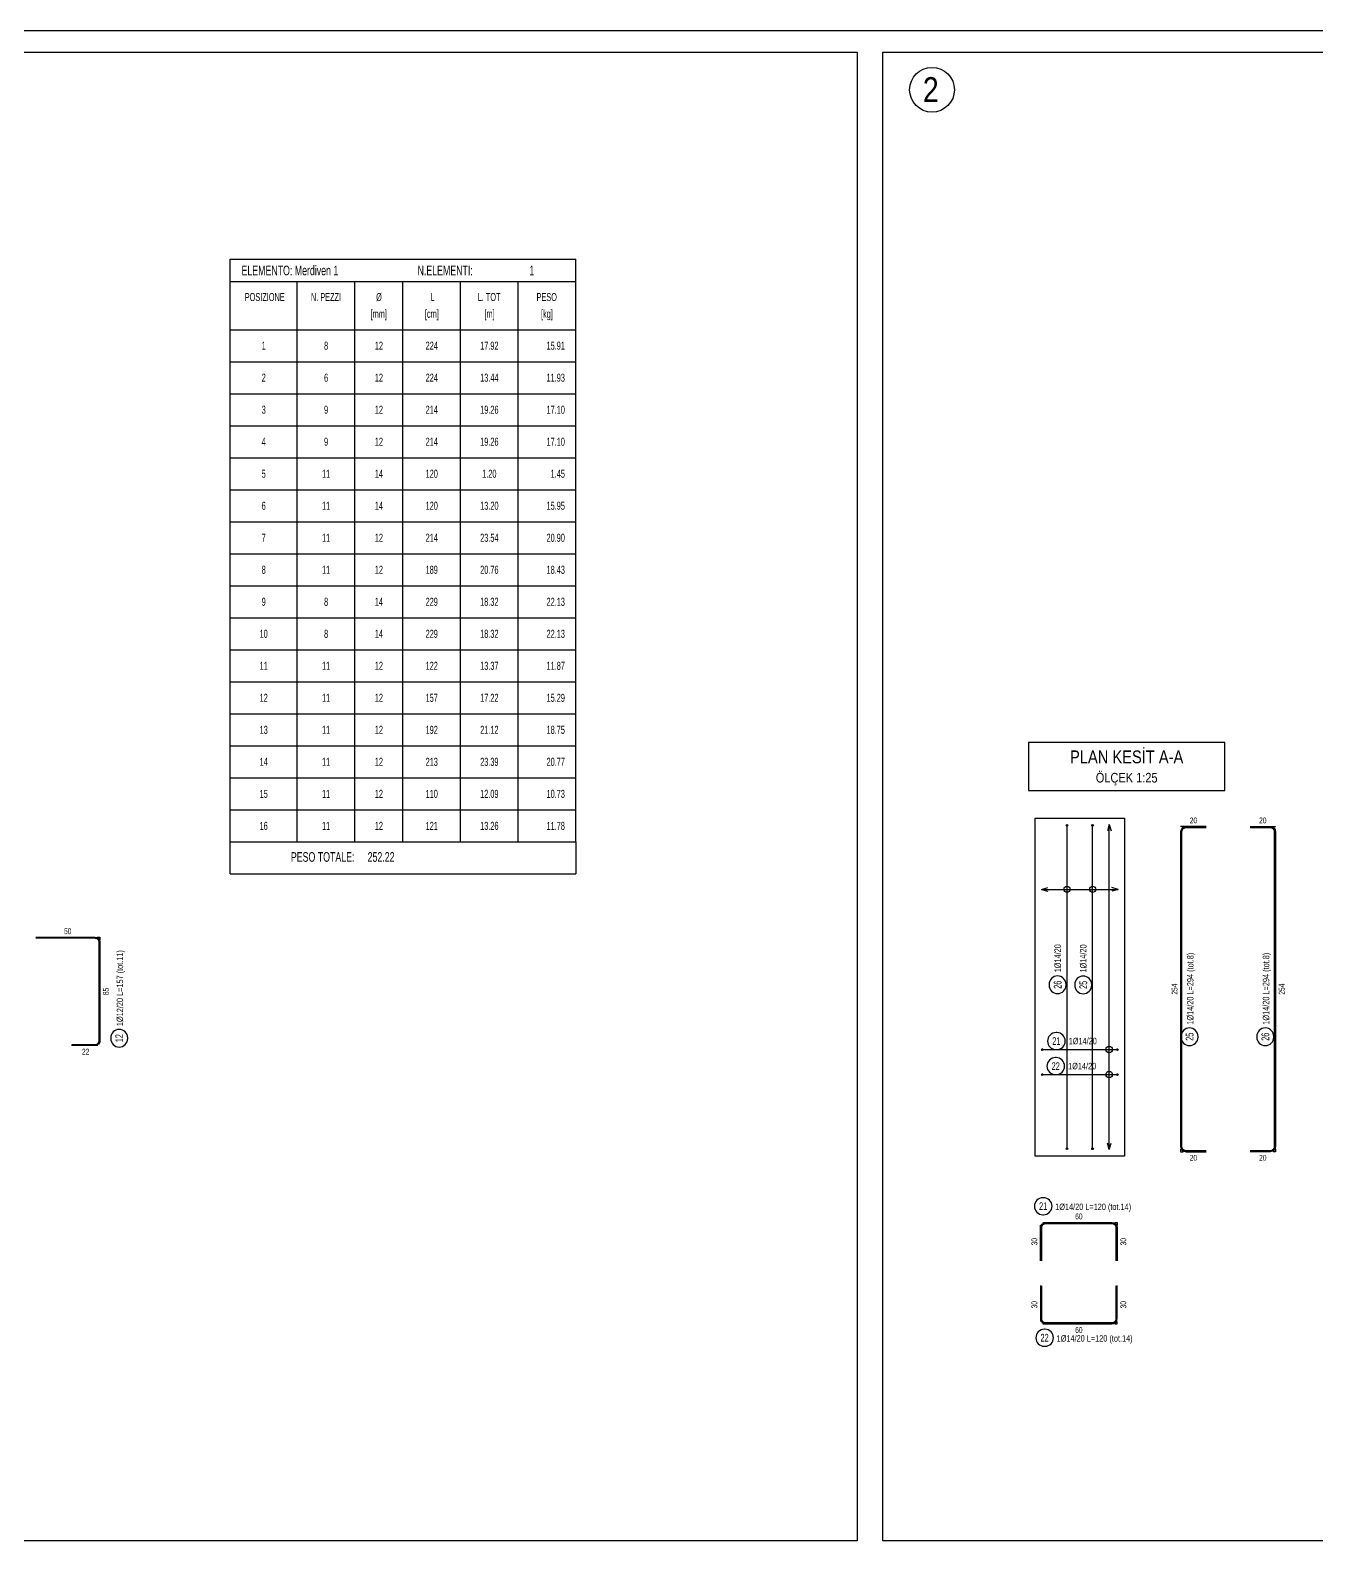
# Model space of a CAD drawing. Header units: metres. Extents: x 419734 to 420376, y 4564732 to 4565123.
# Drawn here: x 419832.03 to 419857.15, y 4564762.16 to 4564791.86 of the extents above; entities that cross this region are included whole.
import ezdxf
from ezdxf.enums import TextEntityAlignment as Align

# ---------------------------------------------------------------- set-up
doc = ezdxf.new("R2010")
doc.units = ezdxf.units.M
doc.linetypes.add('CONTINUA', pattern=[0])
doc.linetypes.add('PUNTEGGIATA2', pattern=[0.125, 0, -0.125])
for name, color, linetype in [("07-ENTITA' COPRENTE", 7, 'Continuous'), ('07-TITOLI', 4, 'CONTINUA'), ('07_Ferri', 7, 'Continuous'), ('07_Richiami', 7, 'Continuous'), ('07_Serie Barre', 7, 'Continuous'), ('07_TabellaFerri', 7, 'Continuous'), ('SW_MAGRONE', 2, 'Continuous'), ('SW_SOTTILE_02', 1, 'Continuous'), ('SW_TESTI', 2, 'Continuous'), ('SW_TXT_TESTI', 1, 'Continuous')]:
    doc.layers.add(name, color=color, linetype=linetype)
doc.layers.add('07_Poligonale', color=8, linetype='Continuous', plot=False)
doc.styles.add('ACA_1', font='ARIALN.TTF')
doc.styles.add('ACA_2', font='romans.shx', dxfattribs={"width": 0.8})
doc.styles.add('ITALFERR', font='romans.shx', dxfattribs={"width": 0.8})
doc.styles.add('SWS', font='ARIALN.TTF')

# ---------------------------------------------------------------- blocks, each defined once
blk = doc.blocks.new('*U1812')
at = {"layer": 'SW_TESTI', "color": 3, "style": 'ITALFERR', "width": 0.8}
for tag, p in [('EVENTUALE_1', (0, -0.6)), ('EVENTUALE_2', (0, -1.25))]:
    blk.add_attdef(tag, text='', height=0.3, dxfattribs=at).set_placement(p, align=Align.CENTER)
at = {"layer": 'SW_TESTI', "color": 2, "style": 'ITALFERR', "width": 0.8}
blk.add_attdef('EVENTUALE_3', text='', height=0.3, dxfattribs=at).set_placement((0, -1.9), align=Align.CENTER)
at = {"color": 255}
blk.add_wipeout([(-3.072, 1.5), (-3.072, 0), (3.072, 0), (3.072, 1.5)], dxfattribs=at).dxf.layer = "07-ENTITA' COPRENTE"
at = {"layer": 'SW_SOTTILE_02', "ltscale": 0.02}
blk.add_lwpolyline([(-3.072, 0), (3.072, 0), (3.072, 1.5), (-3.072, 1.5)], close=True, dxfattribs=at)
at = {"layer": 'SW_TESTI', "color": 3, "style": 'ITALFERR', "width": 0.8}
blk.add_attdef('TITOLO', text='', height=0.4, dxfattribs=at).set_placement((0, 0.85), align=Align.CENTER)
at = {"layer": 'SW_TESTI', "color": 2, "style": 'ITALFERR', "width": 0.8}
blk.add_attdef('SCALA', text='', height=0.3, dxfattribs=at).set_placement((0, 0.25), align=Align.CENTER)
blk = doc.blocks.new('STC_TCA_07148100130212000102', base_point=(11.118, 11.282))
at = {"color": 0}
blk.add_lwpolyline([(11.116, 11.348, 1), (11.116, 11.215), (11.121, 11.215, 1), (11.121, 11.348), (11.116, 11.348)], format="xyb", dxfattribs=at)
blk = doc.blocks.new('STC_TCA_07148109000130212000102', base_point=(15.756, 7.48))
at = {"color": 0}
blk.add_lwpolyline([(15.689, 7.477, 1), (15.822, 7.477), (15.822, 7.482, 1), (15.689, 7.482), (15.689, 7.477)], format="xyb", dxfattribs=at)
blk = doc.blocks.new('aca_distinta_ferri_top_no_titolo_nocode_noshape')
at = {"color": 0}
for p, q in [((0, -22), (0, 0)), ((0, 0), (108, 0)), ((108, -22), (108, 0)), ((0, -7), (108, -7)), ((21, -22), (21, -7)), ((39, -22), (39, -7)), ((54, -22), (54, -7)), ((72, -22), (72, -7)), ((90, -22), (90, -7)), ((0, -22), (108, -22))]:
    blk.add_line(p, q, dxfattribs=at)
at = {"style": 'ACA_2'}
for tag, p in [('ELEMENTO', (3.56, -3.5)), ('NUMEROE', (58.57, -3.5)), ('NELEM', (93.49, -3.5))]:
    blk.add_attdef(tag, text='', height=3, dxfattribs=at).set_placement(p, align=Align.MIDDLE_LEFT)
at = {"style": 'ACA_2', "flags": 8}
for tag, p in [('POSIZIONE', (10.82, -11.8)), ('N. PEZZI', (29.97, -11.8)), ('D', (46.52, -11.8)), ('L', (63.28, -11.8)), ('L. TOT', (80.93, -11.8)), ('PESO', (98.94, -11.8)), ('[mm]', (46.44, -17.04)), ('[cm]', (63.03, -17.04)), ('[m]', (81.08, -17.04)), ('[kg]', (98.99, -17.04))]:
    blk.add_attdef(tag, text='', height=2.5, dxfattribs=at).set_placement(p, align=Align.MIDDLE_CENTER)
blk = doc.blocks.new('aca_distinta_ferri_riga_nocode_noshape')
at = {"color": 0}
for p, q in [((0, -10), (0, 0)), ((21, -10), (21, 0)), ((39, -10), (39, 0)), ((54, -10), (54, 0)), ((72, -10), (72, 0)), ((90, -10), (90, 0)), ((108, -10), (108, 0)), ((0, -10), (108, -10))]:
    blk.add_line(p, q, dxfattribs=at)
at = {"style": 'ACA_1'}
for tag, p in [('POS', (10.5, -5)), ('NUM', (30, -5)), ('DIAM', (46.5, -5)), ('LUN', (63, -5)), ('LTOT', (81, -5))]:
    blk.add_attdef(tag, text='', height=2.5, dxfattribs=at).set_placement(p, align=Align.MIDDLE_CENTER)
blk.add_attdef('PESO', text='', height=2.5, dxfattribs=at).set_placement((104.61, -5), align=Align.MIDDLE_RIGHT)
blk = doc.blocks.new('aca_distinta_ferri_bottom_nocode_noshape')
at = {"color": 0}
for p, q in [((0, -10), (0, 0)), ((108, 0), (108, -10)), ((0, -10), (108, -10))]:
    blk.add_line(p, q, dxfattribs=at)
at = {"style": 'ACA_2'}
for tag, p in [('ETI-PESO', (38.86, -4.72)), ('PESOTOT', (104.24, -4.72))]:
    blk.add_attdef(tag, text='', height=3, dxfattribs=at).set_placement(p, align=Align.MIDDLE_RIGHT)
blk.add_attdef('PELE', text='', height=3, dxfattribs=at).set_placement((42.97, -4.72), align=Align.MIDDLE_LEFT)
blk = doc.blocks.new('aca_tondino_serie_barre_1400147')
h = blk.add_hatch(color=7)
edge = h.paths.add_edge_path(flags=0)
edge.add_arc((0, 0), 0.007, 0, 360)
at = {"color": 0, "linetype": 'Continuous', "ltscale": 0.025}
blk.add_circle((0, 0), 0.007, dxfattribs=at)
blk = doc.blocks.new('aca_arrow2')
at = {"color": 0}
for q in [(-1.1, 0.32), (-1.1, -0.32)]:
    blk.add_line((0, 0), q, dxfattribs=at)

msp = doc.modelspace()

# ---------------------------------------------------------------- linework, layer by layer
msp.add_lwpolyline([(419806.80098, 4564791.43503), (419848.17598, 4564791.43503), (419848.17598, 4564762.37253), (419806.80098, 4564762.37253)], close=True)
at = {"layer": '07_Ferri', "color": 7, "flags": 128}
for points in [[(419854.99057, 4564776.31642), (419854.59557, 4564776.31642, 0.41421356), (419854.49057, 4564776.21142), (419854.49057, 4564770.07142, 0.41421356), (419854.59557, 4564769.96642), (419854.99057, 4564769.96642)], [(419855.84514, 4564776.31642), (419856.24014, 4564776.31642, -0.41421356), (419856.34514, 4564776.21142), (419856.34514, 4564770.07142, -0.41421356), (419856.24014, 4564769.96642), (419855.84514, 4564769.96642)], [(419832.13331, 4564774.15364), (419833.29331, 4564774.15364, -0.41421356), (419833.38331, 4564774.06364), (419833.38331, 4564772.12989, -0.41421356), (419833.29331, 4564772.03989), (419832.83331, 4564772.03989)], [(419851.75254, 4564767.83511), (419851.75254, 4564768.48011, -0.41421356), (419851.85754, 4564768.58511), (419853.14754, 4564768.58511, -0.41421356), (419853.25254, 4564768.48011), (419853.25254, 4564767.83511)], [(419851.75254, 4564767.35464), (419851.75254, 4564766.70964, 0.41421356), (419851.85754, 4564766.60464), (419853.14754, 4564766.60464, 0.41421356), (419853.25254, 4564766.70964), (419853.25254, 4564767.35464)]]:
    msp.add_lwpolyline(points, format="xyb", dxfattribs=at)
at = {"layer": '07_Ferri', "color": 7, "ltscale": 0.025, "flags": 128}
for points, const_width in [([(419854.99057, 4564776.29892), (419854.59557, 4564776.29892, 0.41421356), (419854.50807, 4564776.21142), (419854.50807, 4564770.07142, 0.41421356), (419854.59557, 4564769.98392), (419854.99057, 4564769.98392)], 0.035), ([(419855.84514, 4564776.29892), (419856.24014, 4564776.29892, -0.41421356), (419856.32764, 4564776.21142), (419856.32764, 4564770.07142, -0.41421356), (419856.24014, 4564769.98392), (419855.84514, 4564769.98392)], 0.035), ([(419832.13331, 4564774.13864), (419833.29331, 4564774.13864, -0.41421356), (419833.36831, 4564774.06364), (419833.36831, 4564772.12989, -0.41421356), (419833.29331, 4564772.05489), (419832.83331, 4564772.05489)], 0.03), ([(419851.77004, 4564767.83511), (419851.77004, 4564768.48011, -0.41421356), (419851.85754, 4564768.56761), (419853.14754, 4564768.56761, -0.41421356), (419853.23504, 4564768.48011), (419853.23504, 4564767.83511)], 0.035), ([(419851.77004, 4564767.35464), (419851.77004, 4564766.70964, 0.41421356), (419851.85754, 4564766.62214), (419853.14754, 4564766.62214, 0.41421356), (419853.23504, 4564766.70964), (419853.23504, 4564767.35464)], 0.035)]:
    msp.add_lwpolyline(points, format="xyb", dxfattribs=dict(at, const_width=const_width))
at = {"layer": '07_Poligonale', "linetype": 'PUNTEGGIATA2', "ltscale": 0.025, "flags": 128}
for points in [[(419854.99057, 4564776.31642), (419854.49057, 4564776.31642), (419854.49057, 4564769.96642), (419854.99057, 4564769.96642)], [(419855.84514, 4564776.31642), (419856.34514, 4564776.31642), (419856.34514, 4564769.96642), (419855.84514, 4564769.96642)], [(419832.13331, 4564774.15364), (419833.38331, 4564774.15364), (419833.38331, 4564772.03989), (419832.83331, 4564772.03989)], [(419851.75254, 4564767.83511), (419851.75254, 4564768.58511), (419853.25254, 4564768.58511), (419853.25254, 4564767.83511)], [(419851.75254, 4564767.35464), (419851.75254, 4564766.60464), (419853.25254, 4564766.60464), (419853.25254, 4564767.35464)]]:
    msp.add_lwpolyline(points, dxfattribs=at)
at = {"layer": '07_Serie Barre', "color": 3, "linetype": 'Continuous', "ltscale": 0.025}
for p, q in [((419852.27171, 4564770.00767), (419852.27171, 4564776.35767)), ((419852.77171, 4564770.00767), (419852.77171, 4564776.35767)), ((419851.77171, 4564771.96152), (419853.27171, 4564771.96152)), ((419851.77171, 4564771.47306), (419853.27171, 4564771.47306))]:
    msp.add_line(p, q, dxfattribs=at)
at = {"layer": '07_Serie Barre', "color": 7, "flags": 128}
for points in [[(419853.09508, 4564770.00767), (419853.09508, 4564776.35767)], [(419851.77171, 4564775.08996), (419853.27171, 4564775.08996)]]:
    msp.add_lwpolyline(points, dxfattribs=at)
at = {"layer": '07_Serie Barre', "color": 7}
for centre in [(419852.27171, 4564775.08996), (419852.77171, 4564775.08996), (419853.09508, 4564771.96152), (419853.09508, 4564771.47306)]:
    msp.add_circle(centre, 0.0625, dxfattribs=at)
at = {"layer": 'SW_MAGRONE'}
msp.add_lwpolyline([(419851.64671, 4564769.88267), (419851.64671, 4564776.48267), (419853.39671, 4564776.48267), (419853.39671, 4564769.88267)], close=True, dxfattribs=at)
at = {"layer": 'SW_TXT_TESTI', "color": 1}
msp.add_circle((419849.63582, 4564790.70167), 0.4375, dxfattribs=at)

# ---------------------------------------------------------------- block references
at = {"layer": '07-TITOLI'}
ref = msp.add_blockref('*U1812', (419853.43654, 4564777.0202), dxfattribs=dict(at, xscale=0.625, yscale=0.625, zscale=0.625))
ref.add_attrib('TITOLO', 'PLAN KESİT A-A', dxfattribs={"layer": 'SW_TESTI', "color": 3, "height": 0.25, "style": 'SWS'}).set_placement((419853.43654, 4564777.55145), align=Align.CENTER)
ref.add_attrib('SCALA', 'ÖLÇEK 1:25', dxfattribs={"layer": 'SW_TESTI', "height": 0.1875, "style": 'SWS'}).set_placement((419853.43654, 4564777.17645), align=Align.CENTER)
at = {"layer": '07_Ferri', "color": 7, "xscale": 2.5, "yscale": 2.5, "zscale": 2.5}
for name, p in [('STC_TCA_07148109000130212000102', (419833.76409, 4564772.18434)), ('STC_TCA_07148109000130212000102', (419854.66557, 4564772.21255)), ('STC_TCA_07148109000130212000102', (419856.14514, 4564772.21255)), ('STC_TCA_07148100130212000102', (419851.80535, 4564768.9042)), ('STC_TCA_07148100130212000102', (419851.83384, 4564766.33494))]:
    msp.add_blockref(name, p, dxfattribs=at)
at = {"layer": '07_Richiami', "color": 7, "xscale": 2.5, "yscale": 2.5, "zscale": 2.5}
for name, p in [('STC_TCA_07148109000130212000102', (419852.08901, 4564773.22821)), ('STC_TCA_07148109000130212000102', (419852.58901, 4564773.22471)), ('STC_TCA_07148100130212000102', (419852.06268, 4564772.12808)), ('STC_TCA_07148100130212000102', (419852.0511, 4564771.63962))]:
    msp.add_blockref(name, p, dxfattribs=at)
at = {"layer": '07_Serie Barre', "color": 4, "xscale": 2.5, "yscale": 2.5, "zscale": 2.5}
for p in [(419852.27171, 4564776.34017), (419852.77171, 4564776.34017), (419852.27171, 4564770.02517), (419852.77171, 4564770.02517)]:
    msp.add_blockref('aca_tondino_serie_barre_1400147', p, dxfattribs=at)
at = {"layer": '07_Serie Barre', "color": 7, "xscale": 0.1125, "yscale": 0.1125, "zscale": 0.1125}
for p, rotation in [((419853.09508, 4564776.35767), 89.99999999999984), ((419851.77171, 4564775.08996), 180), ((419853.09508, 4564770.00767), 269.9999999999998)]:
    msp.add_blockref('aca_arrow2', p, dxfattribs=dict(at, rotation=rotation))
msp.add_blockref('aca_arrow2', (419853.27171, 4564775.08996), dxfattribs=at)
at = {"layer": '07_Serie Barre', "color": 4, "xscale": 2.5, "yscale": 2.5, "zscale": 2.5, "rotation": 270}
for p in [(419851.78921, 4564771.96152), (419853.25421, 4564771.96152), (419851.78921, 4564771.47306), (419853.25421, 4564771.47306)]:
    msp.add_blockref('aca_tondino_serie_barre_1400147', p, dxfattribs=at)
at = {"layer": '07_TabellaFerri'}
ref = msp.add_blockref('aca_distinta_ferri_top_no_titolo_nocode_noshape', (419835.9285, 4564787.39212), dxfattribs=dict(at, xscale=0.0625, yscale=0.0625, zscale=0.0625))
ref.add_attrib('ELEMENTO', 'ELEMENTO: Merdiven 1', dxfattribs={"color": 3, "height": 0.1875, "style": 'ACA_1', "width": 0.8}).set_placement((419836.15119, 4564787.17337), align=Align.MIDDLE_LEFT)
ref.add_attrib('NUMEROE', 'N.ELEMENTI:', dxfattribs={"color": 3, "height": 0.1875, "style": 'ACA_1', "width": 0.8}).set_placement((419839.58914, 4564787.17337), align=Align.MIDDLE_LEFT)
ref.add_attrib('NELEM', '1', dxfattribs={"color": 3, "height": 0.1875, "style": 'ACA_1', "width": 0.8}).set_placement((419841.77183, 4564787.17337), align=Align.MIDDLE_LEFT)
ref.add_attrib('POSIZIONE', 'POSIZIONE', dxfattribs={"color": 3, "height": 0.15625, "style": 'ACA_1', "width": 0.8}).set_placement((419836.60473, 4564786.65458), align=Align.MIDDLE_CENTER)
ref.add_attrib('N. PEZZI', 'N. PEZZI', dxfattribs={"color": 3, "height": 0.15625, "style": 'ACA_1', "width": 0.8}).set_placement((419837.80133, 4564786.65458), align=Align.MIDDLE_CENTER)
ref.add_attrib('D', '%%c', dxfattribs={"color": 3, "height": 0.15625, "style": 'ACA_1', "width": 0.8}).set_placement((419838.83625, 4564786.65458), align=Align.MIDDLE_CENTER)
ref.add_attrib('[mm]', '[mm]', dxfattribs={"color": 3, "height": 0.15625, "style": 'ACA_1', "width": 0.8}).set_placement((419838.83069, 4564786.32737), align=Align.MIDDLE_CENTER)
ref.add_attrib('L', 'L', dxfattribs={"color": 3, "height": 0.15625, "style": 'ACA_1', "width": 0.8}).set_placement((419839.88331, 4564786.65458), align=Align.MIDDLE_CENTER)
ref.add_attrib('[cm]', '[cm]', dxfattribs={"color": 3, "height": 0.15625, "style": 'ACA_1', "width": 0.8}).set_placement((419839.86804, 4564786.32737), align=Align.MIDDLE_CENTER)
ref.add_attrib('[m]', '[m]', dxfattribs={"color": 3, "height": 0.15625, "style": 'ACA_1', "width": 0.8}).set_placement((419840.996, 4564786.32737), align=Align.MIDDLE_CENTER)
ref.add_attrib('[kg]', '[kg]', dxfattribs={"color": 3, "height": 0.15625, "style": 'ACA_1', "width": 0.8}).set_placement((419842.11508, 4564786.32737), align=Align.MIDDLE_CENTER)
ref.add_attrib('PESO', 'PESO', dxfattribs={"color": 3, "height": 0.15625, "style": 'ACA_1', "width": 0.8}).set_placement((419842.11202, 4564786.65458), align=Align.MIDDLE_CENTER)
ref.add_attrib('L. TOT', 'L. TOT', dxfattribs={"color": 3, "height": 0.15625, "style": 'ACA_1', "width": 0.8}).set_placement((419840.98684, 4564786.65458), align=Align.MIDDLE_CENTER)
ref = msp.add_blockref('aca_distinta_ferri_riga_nocode_noshape', (419835.9285, 4564786.01712), dxfattribs=dict(at, xscale=0.0625, yscale=0.0625, zscale=0.0625))
ref.add_attrib('POS', '1', dxfattribs={"color": 2, "height": 0.15625, "style": 'ACA_1', "width": 0.8}).set_placement((419836.58475, 4564785.70462), align=Align.MIDDLE_CENTER)
ref.add_attrib('NUM', '8', dxfattribs={"color": 2, "height": 0.15625, "style": 'ACA_1', "width": 0.8}).set_placement((419837.8035, 4564785.70462), align=Align.MIDDLE_CENTER)
ref.add_attrib('DIAM', '12', dxfattribs={"color": 2, "height": 0.15625, "style": 'ACA_1', "width": 0.8}).set_placement((419838.83475, 4564785.70462), align=Align.MIDDLE_CENTER)
ref.add_attrib('LUN', '224', dxfattribs={"color": 2, "height": 0.15625, "style": 'ACA_1', "width": 0.8}).set_placement((419839.866, 4564785.70462), align=Align.MIDDLE_CENTER)
ref.add_attrib('LTOT', '17.92', dxfattribs={"color": 2, "height": 0.15625, "style": 'ACA_1', "width": 0.8}).set_placement((419840.991, 4564785.70462), align=Align.MIDDLE_CENTER)
ref.add_attrib('PESO', '15.91', dxfattribs={"color": 2, "height": 0.15625, "style": 'ACA_1', "width": 0.8}).set_placement((419842.46655, 4564785.70462), align=Align.MIDDLE_RIGHT)
ref = msp.add_blockref('aca_distinta_ferri_riga_nocode_noshape', (419835.9285, 4564785.39212), dxfattribs=dict(at, xscale=0.0625, yscale=0.0625, zscale=0.0625))
ref.add_attrib('POS', '2', dxfattribs={"color": 2, "height": 0.15625, "style": 'ACA_1', "width": 0.8}).set_placement((419836.58475, 4564785.07962), align=Align.MIDDLE_CENTER)
ref.add_attrib('NUM', '6', dxfattribs={"color": 2, "height": 0.15625, "style": 'ACA_1', "width": 0.8}).set_placement((419837.8035, 4564785.07962), align=Align.MIDDLE_CENTER)
ref.add_attrib('DIAM', '12', dxfattribs={"color": 2, "height": 0.15625, "style": 'ACA_1', "width": 0.8}).set_placement((419838.83475, 4564785.07962), align=Align.MIDDLE_CENTER)
ref.add_attrib('LUN', '224', dxfattribs={"color": 2, "height": 0.15625, "style": 'ACA_1', "width": 0.8}).set_placement((419839.866, 4564785.07962), align=Align.MIDDLE_CENTER)
ref.add_attrib('LTOT', '13.44', dxfattribs={"color": 2, "height": 0.15625, "style": 'ACA_1', "width": 0.8}).set_placement((419840.991, 4564785.07962), align=Align.MIDDLE_CENTER)
ref.add_attrib('PESO', '11.93', dxfattribs={"color": 2, "height": 0.15625, "style": 'ACA_1', "width": 0.8}).set_placement((419842.46655, 4564785.07962), align=Align.MIDDLE_RIGHT)
ref = msp.add_blockref('aca_distinta_ferri_riga_nocode_noshape', (419835.9285, 4564784.76712), dxfattribs=dict(at, xscale=0.0625, yscale=0.0625, zscale=0.0625))
ref.add_attrib('POS', '3', dxfattribs={"color": 2, "height": 0.15625, "style": 'ACA_1', "width": 0.8}).set_placement((419836.58475, 4564784.45462), align=Align.MIDDLE_CENTER)
ref.add_attrib('NUM', '9', dxfattribs={"color": 2, "height": 0.15625, "style": 'ACA_1', "width": 0.8}).set_placement((419837.8035, 4564784.45462), align=Align.MIDDLE_CENTER)
ref.add_attrib('DIAM', '12', dxfattribs={"color": 2, "height": 0.15625, "style": 'ACA_1', "width": 0.8}).set_placement((419838.83475, 4564784.45462), align=Align.MIDDLE_CENTER)
ref.add_attrib('LUN', '214', dxfattribs={"color": 2, "height": 0.15625, "style": 'ACA_1', "width": 0.8}).set_placement((419839.866, 4564784.45462), align=Align.MIDDLE_CENTER)
ref.add_attrib('LTOT', '19.26', dxfattribs={"color": 2, "height": 0.15625, "style": 'ACA_1', "width": 0.8}).set_placement((419840.991, 4564784.45462), align=Align.MIDDLE_CENTER)
ref.add_attrib('PESO', '17.10', dxfattribs={"color": 2, "height": 0.15625, "style": 'ACA_1', "width": 0.8}).set_placement((419842.46655, 4564784.45462), align=Align.MIDDLE_RIGHT)
ref = msp.add_blockref('aca_distinta_ferri_riga_nocode_noshape', (419835.9285, 4564784.14212), dxfattribs=dict(at, xscale=0.0625, yscale=0.0625, zscale=0.0625))
ref.add_attrib('POS', '4', dxfattribs={"color": 2, "height": 0.15625, "style": 'ACA_1', "width": 0.8}).set_placement((419836.58475, 4564783.82962), align=Align.MIDDLE_CENTER)
ref.add_attrib('NUM', '9', dxfattribs={"color": 2, "height": 0.15625, "style": 'ACA_1', "width": 0.8}).set_placement((419837.8035, 4564783.82962), align=Align.MIDDLE_CENTER)
ref.add_attrib('DIAM', '12', dxfattribs={"color": 2, "height": 0.15625, "style": 'ACA_1', "width": 0.8}).set_placement((419838.83475, 4564783.82962), align=Align.MIDDLE_CENTER)
ref.add_attrib('LUN', '214', dxfattribs={"color": 2, "height": 0.15625, "style": 'ACA_1', "width": 0.8}).set_placement((419839.866, 4564783.82962), align=Align.MIDDLE_CENTER)
ref.add_attrib('LTOT', '19.26', dxfattribs={"color": 2, "height": 0.15625, "style": 'ACA_1', "width": 0.8}).set_placement((419840.991, 4564783.82962), align=Align.MIDDLE_CENTER)
ref.add_attrib('PESO', '17.10', dxfattribs={"color": 2, "height": 0.15625, "style": 'ACA_1', "width": 0.8}).set_placement((419842.46655, 4564783.82962), align=Align.MIDDLE_RIGHT)
ref = msp.add_blockref('aca_distinta_ferri_riga_nocode_noshape', (419835.9285, 4564783.51712), dxfattribs=dict(at, xscale=0.0625, yscale=0.0625, zscale=0.0625))
ref.add_attrib('POS', '5', dxfattribs={"color": 2, "height": 0.15625, "style": 'ACA_1', "width": 0.8}).set_placement((419836.58475, 4564783.20462), align=Align.MIDDLE_CENTER)
ref.add_attrib('NUM', '11', dxfattribs={"color": 2, "height": 0.15625, "style": 'ACA_1', "width": 0.8}).set_placement((419837.8035, 4564783.20462), align=Align.MIDDLE_CENTER)
ref.add_attrib('DIAM', '14', dxfattribs={"color": 2, "height": 0.15625, "style": 'ACA_1', "width": 0.8}).set_placement((419838.83475, 4564783.20462), align=Align.MIDDLE_CENTER)
ref.add_attrib('LUN', '120', dxfattribs={"color": 2, "height": 0.15625, "style": 'ACA_1', "width": 0.8}).set_placement((419839.866, 4564783.20462), align=Align.MIDDLE_CENTER)
ref.add_attrib('LTOT', '1.20', dxfattribs={"color": 2, "height": 0.15625, "style": 'ACA_1', "width": 0.8}).set_placement((419840.991, 4564783.20462), align=Align.MIDDLE_CENTER)
ref.add_attrib('PESO', '1.45', dxfattribs={"color": 2, "height": 0.15625, "style": 'ACA_1', "width": 0.8}).set_placement((419842.46655, 4564783.20462), align=Align.MIDDLE_RIGHT)
ref = msp.add_blockref('aca_distinta_ferri_riga_nocode_noshape', (419835.9285, 4564782.89212), dxfattribs=dict(at, xscale=0.0625, yscale=0.0625, zscale=0.0625))
ref.add_attrib('POS', '6', dxfattribs={"color": 2, "height": 0.15625, "style": 'ACA_1', "width": 0.8}).set_placement((419836.58475, 4564782.57962), align=Align.MIDDLE_CENTER)
ref.add_attrib('NUM', '11', dxfattribs={"color": 2, "height": 0.15625, "style": 'ACA_1', "width": 0.8}).set_placement((419837.8035, 4564782.57962), align=Align.MIDDLE_CENTER)
ref.add_attrib('DIAM', '14', dxfattribs={"color": 2, "height": 0.15625, "style": 'ACA_1', "width": 0.8}).set_placement((419838.83475, 4564782.57962), align=Align.MIDDLE_CENTER)
ref.add_attrib('LUN', '120', dxfattribs={"color": 2, "height": 0.15625, "style": 'ACA_1', "width": 0.8}).set_placement((419839.866, 4564782.57962), align=Align.MIDDLE_CENTER)
ref.add_attrib('LTOT', '13.20', dxfattribs={"color": 2, "height": 0.15625, "style": 'ACA_1', "width": 0.8}).set_placement((419840.991, 4564782.57962), align=Align.MIDDLE_CENTER)
ref.add_attrib('PESO', '15.95', dxfattribs={"color": 2, "height": 0.15625, "style": 'ACA_1', "width": 0.8}).set_placement((419842.46655, 4564782.57962), align=Align.MIDDLE_RIGHT)
ref = msp.add_blockref('aca_distinta_ferri_riga_nocode_noshape', (419835.9285, 4564782.26712), dxfattribs=dict(at, xscale=0.0625, yscale=0.0625, zscale=0.0625))
ref.add_attrib('POS', '7', dxfattribs={"color": 2, "height": 0.15625, "style": 'ACA_1', "width": 0.8}).set_placement((419836.58475, 4564781.95462), align=Align.MIDDLE_CENTER)
ref.add_attrib('NUM', '11', dxfattribs={"color": 2, "height": 0.15625, "style": 'ACA_1', "width": 0.8}).set_placement((419837.8035, 4564781.95462), align=Align.MIDDLE_CENTER)
ref.add_attrib('DIAM', '12', dxfattribs={"color": 2, "height": 0.15625, "style": 'ACA_1', "width": 0.8}).set_placement((419838.83475, 4564781.95462), align=Align.MIDDLE_CENTER)
ref.add_attrib('LUN', '214', dxfattribs={"color": 2, "height": 0.15625, "style": 'ACA_1', "width": 0.8}).set_placement((419839.866, 4564781.95462), align=Align.MIDDLE_CENTER)
ref.add_attrib('LTOT', '23.54', dxfattribs={"color": 2, "height": 0.15625, "style": 'ACA_1', "width": 0.8}).set_placement((419840.991, 4564781.95462), align=Align.MIDDLE_CENTER)
ref.add_attrib('PESO', '20.90', dxfattribs={"color": 2, "height": 0.15625, "style": 'ACA_1', "width": 0.8}).set_placement((419842.46655, 4564781.95462), align=Align.MIDDLE_RIGHT)
ref = msp.add_blockref('aca_distinta_ferri_riga_nocode_noshape', (419835.9285, 4564781.64212), dxfattribs=dict(at, xscale=0.0625, yscale=0.0625, zscale=0.0625))
ref.add_attrib('POS', '8', dxfattribs={"color": 2, "height": 0.15625, "style": 'ACA_1', "width": 0.8}).set_placement((419836.58475, 4564781.32962), align=Align.MIDDLE_CENTER)
ref.add_attrib('NUM', '11', dxfattribs={"color": 2, "height": 0.15625, "style": 'ACA_1', "width": 0.8}).set_placement((419837.8035, 4564781.32962), align=Align.MIDDLE_CENTER)
ref.add_attrib('DIAM', '12', dxfattribs={"color": 2, "height": 0.15625, "style": 'ACA_1', "width": 0.8}).set_placement((419838.83475, 4564781.32962), align=Align.MIDDLE_CENTER)
ref.add_attrib('LUN', '189', dxfattribs={"color": 2, "height": 0.15625, "style": 'ACA_1', "width": 0.8}).set_placement((419839.866, 4564781.32962), align=Align.MIDDLE_CENTER)
ref.add_attrib('LTOT', '20.76', dxfattribs={"color": 2, "height": 0.15625, "style": 'ACA_1', "width": 0.8}).set_placement((419840.991, 4564781.32962), align=Align.MIDDLE_CENTER)
ref.add_attrib('PESO', '18.43', dxfattribs={"color": 2, "height": 0.15625, "style": 'ACA_1', "width": 0.8}).set_placement((419842.46655, 4564781.32962), align=Align.MIDDLE_RIGHT)
ref = msp.add_blockref('aca_distinta_ferri_riga_nocode_noshape', (419835.9285, 4564781.01712), dxfattribs=dict(at, xscale=0.0625, yscale=0.0625, zscale=0.0625))
ref.add_attrib('POS', '9', dxfattribs={"color": 2, "height": 0.15625, "style": 'ACA_1', "width": 0.8}).set_placement((419836.58475, 4564780.70462), align=Align.MIDDLE_CENTER)
ref.add_attrib('NUM', '8', dxfattribs={"color": 2, "height": 0.15625, "style": 'ACA_1', "width": 0.8}).set_placement((419837.8035, 4564780.70462), align=Align.MIDDLE_CENTER)
ref.add_attrib('DIAM', '14', dxfattribs={"color": 2, "height": 0.15625, "style": 'ACA_1', "width": 0.8}).set_placement((419838.83475, 4564780.70462), align=Align.MIDDLE_CENTER)
ref.add_attrib('LUN', '229', dxfattribs={"color": 2, "height": 0.15625, "style": 'ACA_1', "width": 0.8}).set_placement((419839.866, 4564780.70462), align=Align.MIDDLE_CENTER)
ref.add_attrib('LTOT', '18.32', dxfattribs={"color": 2, "height": 0.15625, "style": 'ACA_1', "width": 0.8}).set_placement((419840.991, 4564780.70462), align=Align.MIDDLE_CENTER)
ref.add_attrib('PESO', '22.13', dxfattribs={"color": 2, "height": 0.15625, "style": 'ACA_1', "width": 0.8}).set_placement((419842.46655, 4564780.70462), align=Align.MIDDLE_RIGHT)
ref = msp.add_blockref('aca_distinta_ferri_riga_nocode_noshape', (419835.9285, 4564780.39212), dxfattribs=dict(at, xscale=0.0625, yscale=0.0625, zscale=0.0625))
ref.add_attrib('POS', '10', dxfattribs={"color": 2, "height": 0.15625, "style": 'ACA_1', "width": 0.8}).set_placement((419836.58475, 4564780.07962), align=Align.MIDDLE_CENTER)
ref.add_attrib('NUM', '8', dxfattribs={"color": 2, "height": 0.15625, "style": 'ACA_1', "width": 0.8}).set_placement((419837.8035, 4564780.07962), align=Align.MIDDLE_CENTER)
ref.add_attrib('DIAM', '14', dxfattribs={"color": 2, "height": 0.15625, "style": 'ACA_1', "width": 0.8}).set_placement((419838.83475, 4564780.07962), align=Align.MIDDLE_CENTER)
ref.add_attrib('LUN', '229', dxfattribs={"color": 2, "height": 0.15625, "style": 'ACA_1', "width": 0.8}).set_placement((419839.866, 4564780.07962), align=Align.MIDDLE_CENTER)
ref.add_attrib('LTOT', '18.32', dxfattribs={"color": 2, "height": 0.15625, "style": 'ACA_1', "width": 0.8}).set_placement((419840.991, 4564780.07962), align=Align.MIDDLE_CENTER)
ref.add_attrib('PESO', '22.13', dxfattribs={"color": 2, "height": 0.15625, "style": 'ACA_1', "width": 0.8}).set_placement((419842.46655, 4564780.07962), align=Align.MIDDLE_RIGHT)
ref = msp.add_blockref('aca_distinta_ferri_riga_nocode_noshape', (419835.9285, 4564779.76712), dxfattribs=dict(at, xscale=0.0625, yscale=0.0625, zscale=0.0625))
ref.add_attrib('POS', '11', dxfattribs={"color": 2, "height": 0.15625, "style": 'ACA_1', "width": 0.8}).set_placement((419836.58475, 4564779.45462), align=Align.MIDDLE_CENTER)
ref.add_attrib('NUM', '11', dxfattribs={"color": 2, "height": 0.15625, "style": 'ACA_1', "width": 0.8}).set_placement((419837.8035, 4564779.45462), align=Align.MIDDLE_CENTER)
ref.add_attrib('DIAM', '12', dxfattribs={"color": 2, "height": 0.15625, "style": 'ACA_1', "width": 0.8}).set_placement((419838.83475, 4564779.45462), align=Align.MIDDLE_CENTER)
ref.add_attrib('LUN', '122', dxfattribs={"color": 2, "height": 0.15625, "style": 'ACA_1', "width": 0.8}).set_placement((419839.866, 4564779.45462), align=Align.MIDDLE_CENTER)
ref.add_attrib('LTOT', '13.37', dxfattribs={"color": 2, "height": 0.15625, "style": 'ACA_1', "width": 0.8}).set_placement((419840.991, 4564779.45462), align=Align.MIDDLE_CENTER)
ref.add_attrib('PESO', '11.87', dxfattribs={"color": 2, "height": 0.15625, "style": 'ACA_1', "width": 0.8}).set_placement((419842.46655, 4564779.45462), align=Align.MIDDLE_RIGHT)
ref = msp.add_blockref('aca_distinta_ferri_riga_nocode_noshape', (419835.9285, 4564779.14212), dxfattribs=dict(at, xscale=0.0625, yscale=0.0625, zscale=0.0625))
ref.add_attrib('POS', '12', dxfattribs={"color": 2, "height": 0.15625, "style": 'ACA_1', "width": 0.8}).set_placement((419836.58475, 4564778.82962), align=Align.MIDDLE_CENTER)
ref.add_attrib('NUM', '11', dxfattribs={"color": 2, "height": 0.15625, "style": 'ACA_1', "width": 0.8}).set_placement((419837.8035, 4564778.82962), align=Align.MIDDLE_CENTER)
ref.add_attrib('DIAM', '12', dxfattribs={"color": 2, "height": 0.15625, "style": 'ACA_1', "width": 0.8}).set_placement((419838.83475, 4564778.82962), align=Align.MIDDLE_CENTER)
ref.add_attrib('LUN', '157', dxfattribs={"color": 2, "height": 0.15625, "style": 'ACA_1', "width": 0.8}).set_placement((419839.866, 4564778.82962), align=Align.MIDDLE_CENTER)
ref.add_attrib('LTOT', '17.22', dxfattribs={"color": 2, "height": 0.15625, "style": 'ACA_1', "width": 0.8}).set_placement((419840.991, 4564778.82962), align=Align.MIDDLE_CENTER)
ref.add_attrib('PESO', '15.29', dxfattribs={"color": 2, "height": 0.15625, "style": 'ACA_1', "width": 0.8}).set_placement((419842.46655, 4564778.82962), align=Align.MIDDLE_RIGHT)
ref = msp.add_blockref('aca_distinta_ferri_riga_nocode_noshape', (419835.9285, 4564778.51712), dxfattribs=dict(at, xscale=0.0625, yscale=0.0625, zscale=0.0625))
ref.add_attrib('POS', '13', dxfattribs={"color": 2, "height": 0.15625, "style": 'ACA_1', "width": 0.8}).set_placement((419836.58475, 4564778.20462), align=Align.MIDDLE_CENTER)
ref.add_attrib('NUM', '11', dxfattribs={"color": 2, "height": 0.15625, "style": 'ACA_1', "width": 0.8}).set_placement((419837.8035, 4564778.20462), align=Align.MIDDLE_CENTER)
ref.add_attrib('DIAM', '12', dxfattribs={"color": 2, "height": 0.15625, "style": 'ACA_1', "width": 0.8}).set_placement((419838.83475, 4564778.20462), align=Align.MIDDLE_CENTER)
ref.add_attrib('LUN', '192', dxfattribs={"color": 2, "height": 0.15625, "style": 'ACA_1', "width": 0.8}).set_placement((419839.866, 4564778.20462), align=Align.MIDDLE_CENTER)
ref.add_attrib('LTOT', '21.12', dxfattribs={"color": 2, "height": 0.15625, "style": 'ACA_1', "width": 0.8}).set_placement((419840.991, 4564778.20462), align=Align.MIDDLE_CENTER)
ref.add_attrib('PESO', '18.75', dxfattribs={"color": 2, "height": 0.15625, "style": 'ACA_1', "width": 0.8}).set_placement((419842.46655, 4564778.20462), align=Align.MIDDLE_RIGHT)
ref = msp.add_blockref('aca_distinta_ferri_riga_nocode_noshape', (419835.9285, 4564777.89212), dxfattribs=dict(at, xscale=0.0625, yscale=0.0625, zscale=0.0625))
ref.add_attrib('POS', '14', dxfattribs={"color": 2, "height": 0.15625, "style": 'ACA_1', "width": 0.8}).set_placement((419836.58475, 4564777.57962), align=Align.MIDDLE_CENTER)
ref.add_attrib('NUM', '11', dxfattribs={"color": 2, "height": 0.15625, "style": 'ACA_1', "width": 0.8}).set_placement((419837.8035, 4564777.57962), align=Align.MIDDLE_CENTER)
ref.add_attrib('DIAM', '12', dxfattribs={"color": 2, "height": 0.15625, "style": 'ACA_1', "width": 0.8}).set_placement((419838.83475, 4564777.57962), align=Align.MIDDLE_CENTER)
ref.add_attrib('LUN', '213', dxfattribs={"color": 2, "height": 0.15625, "style": 'ACA_1', "width": 0.8}).set_placement((419839.866, 4564777.57962), align=Align.MIDDLE_CENTER)
ref.add_attrib('LTOT', '23.39', dxfattribs={"color": 2, "height": 0.15625, "style": 'ACA_1', "width": 0.8}).set_placement((419840.991, 4564777.57962), align=Align.MIDDLE_CENTER)
ref.add_attrib('PESO', '20.77', dxfattribs={"color": 2, "height": 0.15625, "style": 'ACA_1', "width": 0.8}).set_placement((419842.46655, 4564777.57962), align=Align.MIDDLE_RIGHT)
ref = msp.add_blockref('aca_distinta_ferri_riga_nocode_noshape', (419835.9285, 4564777.26712), dxfattribs=dict(at, xscale=0.0625, yscale=0.0625, zscale=0.0625))
ref.add_attrib('POS', '15', dxfattribs={"color": 2, "height": 0.15625, "style": 'ACA_1', "width": 0.8}).set_placement((419836.58475, 4564776.95462), align=Align.MIDDLE_CENTER)
ref.add_attrib('NUM', '11', dxfattribs={"color": 2, "height": 0.15625, "style": 'ACA_1', "width": 0.8}).set_placement((419837.8035, 4564776.95462), align=Align.MIDDLE_CENTER)
ref.add_attrib('DIAM', '12', dxfattribs={"color": 2, "height": 0.15625, "style": 'ACA_1', "width": 0.8}).set_placement((419838.83475, 4564776.95462), align=Align.MIDDLE_CENTER)
ref.add_attrib('LUN', '110', dxfattribs={"color": 2, "height": 0.15625, "style": 'ACA_1', "width": 0.8}).set_placement((419839.866, 4564776.95462), align=Align.MIDDLE_CENTER)
ref.add_attrib('LTOT', '12.09', dxfattribs={"color": 2, "height": 0.15625, "style": 'ACA_1', "width": 0.8}).set_placement((419840.991, 4564776.95462), align=Align.MIDDLE_CENTER)
ref.add_attrib('PESO', '10.73', dxfattribs={"color": 2, "height": 0.15625, "style": 'ACA_1', "width": 0.8}).set_placement((419842.46655, 4564776.95462), align=Align.MIDDLE_RIGHT)
ref = msp.add_blockref('aca_distinta_ferri_riga_nocode_noshape', (419835.9285, 4564776.64212), dxfattribs=dict(at, xscale=0.0625, yscale=0.0625, zscale=0.0625))
ref.add_attrib('POS', '16', dxfattribs={"color": 2, "height": 0.15625, "style": 'ACA_1', "width": 0.8}).set_placement((419836.58475, 4564776.32962), align=Align.MIDDLE_CENTER)
ref.add_attrib('NUM', '11', dxfattribs={"color": 2, "height": 0.15625, "style": 'ACA_1', "width": 0.8}).set_placement((419837.8035, 4564776.32962), align=Align.MIDDLE_CENTER)
ref.add_attrib('DIAM', '12', dxfattribs={"color": 2, "height": 0.15625, "style": 'ACA_1', "width": 0.8}).set_placement((419838.83475, 4564776.32962), align=Align.MIDDLE_CENTER)
ref.add_attrib('LUN', '121', dxfattribs={"color": 2, "height": 0.15625, "style": 'ACA_1', "width": 0.8}).set_placement((419839.866, 4564776.32962), align=Align.MIDDLE_CENTER)
ref.add_attrib('LTOT', '13.26', dxfattribs={"color": 2, "height": 0.15625, "style": 'ACA_1', "width": 0.8}).set_placement((419840.991, 4564776.32962), align=Align.MIDDLE_CENTER)
ref.add_attrib('PESO', '11.78', dxfattribs={"color": 2, "height": 0.15625, "style": 'ACA_1', "width": 0.8}).set_placement((419842.46655, 4564776.32962), align=Align.MIDDLE_RIGHT)
ref = msp.add_blockref('aca_distinta_ferri_bottom_nocode_noshape', (419835.9285, 4564776.01712), dxfattribs=dict(at, xscale=0.0625, yscale=0.0625, zscale=0.0625))
ref.add_attrib('ETI-PESO', 'PESO TOTALE:', dxfattribs={"color": 3, "height": 0.1875, "style": 'ACA_1', "width": 0.8}).set_placement((419838.35725, 4564775.72241), align=Align.MIDDLE_RIGHT)
ref.add_attrib('PELE', '252.22', dxfattribs={"color": 3, "height": 0.1875, "style": 'ACA_1', "width": 0.8}).set_placement((419838.61434, 4564775.72241), align=Align.MIDDLE_LEFT)

# ---------------------------------------------------------------- texts
at = {"layer": '07_Ferri', "color": 1, "style": 'ACA_1', "width": 0.8}
for s, p in [('20', (419854.74057, 4564776.43517)), ('20', (419856.09514, 4564776.43517)), ('50', (419832.75831, 4564774.27239)), ('22', (419833.10831, 4564771.92114)), ('20', (419854.74057, 4564769.84767)), ('20', (419856.09514, 4564769.84767)), ('60', (419852.50254, 4564768.70386)), ('60', (419852.50254, 4564766.48589))]:
    msp.add_text(s, height=0.1125, dxfattribs=at).set_placement(p, align=Align.MIDDLE_CENTER)
at = {"layer": '07_Ferri', "color": 2, "style": 'ACA_1', "width": 0.8}
for s, p in [('1%%c12/20 L=157 (tot.11)', (419833.83909, 4564772.41965)), ('1%%c14/20 L=294 (tot.8)', (419854.74057, 4564772.44787)), ('1%%c14/20 L=294 (tot.8)', (419856.22014, 4564772.44787))]:
    msp.add_text(s, height=0.125, rotation=90, dxfattribs=at).set_placement(p)
at = {"layer": '07_Ferri', "color": 1, "style": 'ACA_1', "width": 0.8}
for s, p in [('85', (419833.50206, 4564773.09676)), ('254', (419854.37182, 4564773.14142)), ('254', (419856.46389, 4564773.14142)), ('30', (419851.63379, 4564768.21011)), ('30', (419853.37129, 4564768.21011)), ('30', (419851.63379, 4564766.97964)), ('30', (419853.37129, 4564766.97964))]:
    msp.add_text(s, height=0.1125, rotation=90, dxfattribs=at).set_placement(p, align=Align.MIDDLE_CENTER)
at = {"layer": '07_Ferri', "color": 3, "style": 'ACA_1', "width": 0.8}
for s, p in [('12', (419833.83909, 4564772.18434)), ('25', (419854.74057, 4564772.21255)), ('26', (419856.22014, 4564772.21255))]:
    msp.add_text(s, height=0.15, rotation=90, dxfattribs=at).set_placement(p, align=Align.CENTER)
for s, p in [('21', (419851.80535, 4564768.8292)), ('22', (419851.83384, 4564766.25994))]:
    msp.add_text(s, height=0.15, dxfattribs=at).set_placement(p, align=Align.CENTER)
at = {"layer": '07_Ferri', "color": 2, "style": 'ACA_1', "width": 0.8}
for p in [(419852.04066, 4564768.8292), (419852.06915, 4564766.25994)]:
    msp.add_text('1%%c14/20 L=120 (tot.14)', height=0.125, dxfattribs=at).set_placement(p)
at = {"layer": '07_Richiami', "color": 2, "style": 'ACA_1', "width": 0.8}
for p in [(419852.08901, 4564773.46977), (419852.58901, 4564773.46627)]:
    msp.add_text('1%%c14/20', height=0.125, rotation=90, dxfattribs=at).set_placement(p, align=Align.MIDDLE_LEFT)
at = {"layer": '07_Richiami', "color": 3, "style": 'ACA_1', "width": 0.8}
for s, p in [('26', (419852.08901, 4564773.22821)), ('25', (419852.58901, 4564773.22471))]:
    msp.add_text(s, height=0.15, rotation=90, dxfattribs=at).set_placement(p, align=Align.MIDDLE)
for s, p in [('21', (419852.06268, 4564772.12808)), ('22', (419852.0511, 4564771.63962))]:
    msp.add_text(s, height=0.15, dxfattribs=at).set_placement(p, align=Align.MIDDLE)
at = {"layer": '07_Richiami', "color": 2, "style": 'ACA_1', "width": 0.8}
for p in [(419852.30424, 4564772.12808), (419852.29267, 4564771.63962)]:
    msp.add_text('1%%c14/20', height=0.125, dxfattribs=at).set_placement(p, align=Align.MIDDLE_LEFT)
at = {"layer": 'SW_TXT_TESTI', "color": 4, "style": 'SWS'}
msp.add_text('2', height=0.4875, rotation=0.110239, dxfattribs=at).set_placement((419849.4567, 4564790.45943))

# ---------------------------------------------------------------- next in the draw order: linework, layer by layer
for points in [[(419806.37598, 4564791.86003), (419890.47598, 4564791.86003), (419890.47598, 4564732.46003), (419806.37598, 4564732.46003)], [(419848.67598, 4564791.43503), (419890.05098, 4564791.43503), (419890.05098, 4564762.37253), (419848.67598, 4564762.37253)]]:
    msp.add_lwpolyline(points, close=True)

doc.saveas('drawing.dxf')
